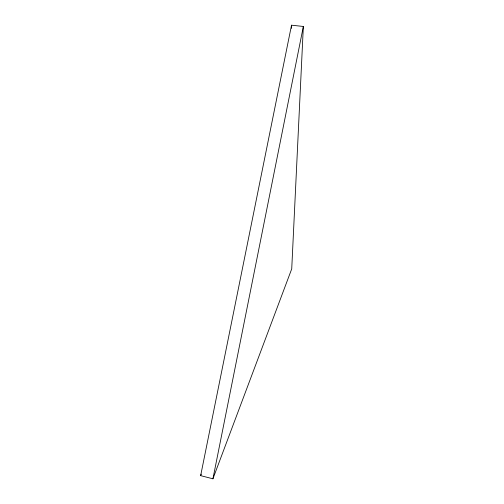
<?xml version="1.0" encoding="UTF-8"?>
<svg xmlns="http://www.w3.org/2000/svg" width="504" height="504" viewBox="0 0 504 504"><rect width="100%" height="100%" fill="white"/><g stroke="black" fill="none" stroke-linecap="round" stroke-linejoin="round"><path stroke-width="0.76" d="M291.406 28.344L291.526 25.2L303.351 26.46L291.728 268.884L212.921 478.8L200.649 475.644L291.526 25.2M212.921 478.8L303.351 26.46M200.649 475.644L201.222 474.182"/></g></svg>
